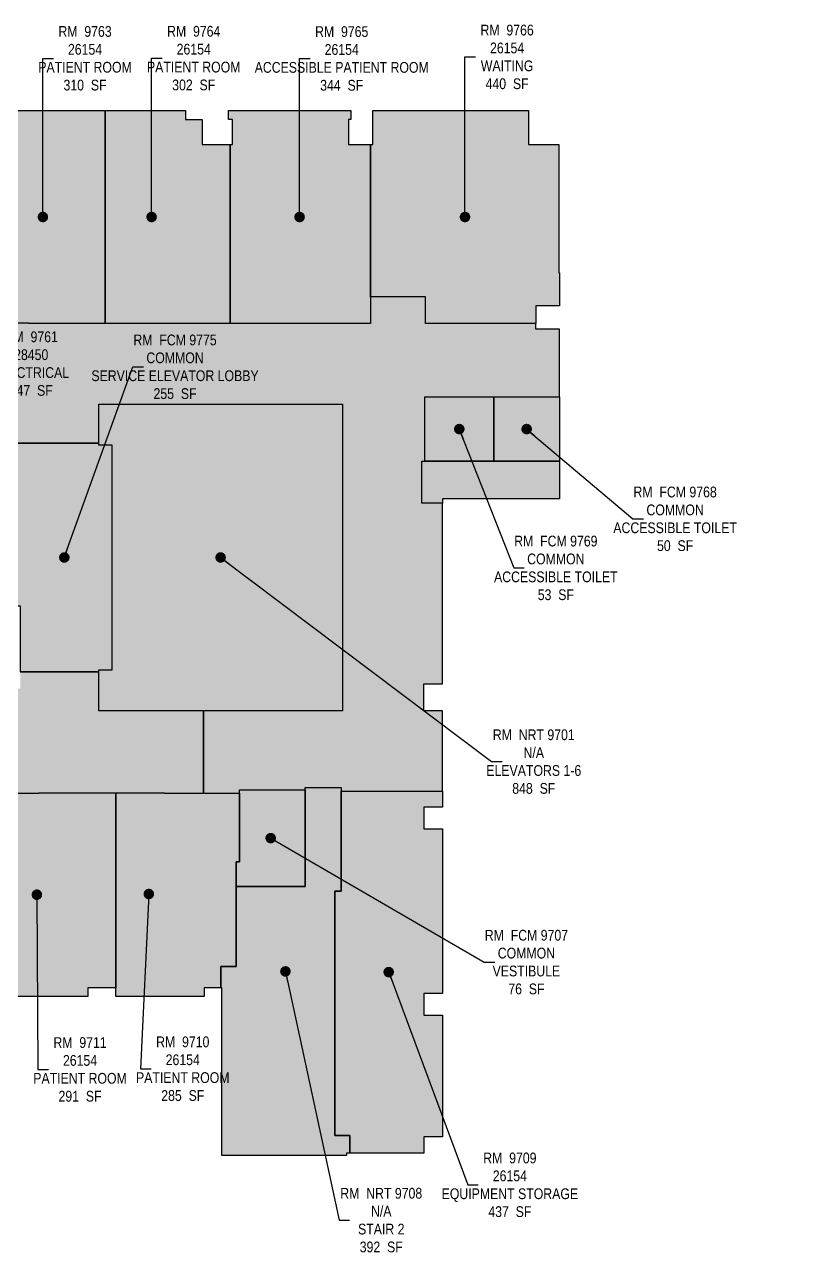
# Model space of a CAD drawing. Header units: inches. Extents: x -420 to 2594, y 2044 to 4362.
# Drawn here: x 1584 to 2594, y 2760 to 4362 of the extents above; entities that cross this region are included whole.
import ezdxf

# ---------------------------------------------------------------- set-up
doc = ezdxf.new("R2010")
doc.units = ezdxf.units.IN
doc.header["$LTSCALE"] = 96
doc.header["$MEASUREMENT"] = 0
for name, color, linetype in [('0-LABEL', 3, 'Continuous'), ('1-NRT', 200, 'Continuous'), ('1-NRT-PTN', 253, 'Continuous'), ('3-FCM', 190, 'Continuous'), ('3-FCM-PTN', 9, 'Continuous'), ('4-OCC', 6, 'Continuous'), ('4-OCC-PTN', 95, 'Continuous')]:
    doc.layers.add(name, color=color, linetype=linetype)
doc.styles.add('ArialN', font='ARIALN.TTF')
doc.dimstyles.new('AB-220', dxfattribs={"dimscale": 220, "dimtxt": 0.070312, "dimasz": 0.0625, "dimexe": 0.0625, "dimexo": 0.125, "dimgap": 0.1875, "dimtad": 0, "dimdec": 4, "dimrnd": 0.0625, "dimzin": 0, "dimdsep": 46, "dimlunit": 4, "dimtxsty": 'ArialN', "dimblk": 'ARCHTICK', "dimcen": 0.0625, "dimclrd": 256, "dimclre": 256, "dimclrt": 256, "dimadec": 0, "dimazin": 0, "dimtfac": 1, "dimtdec": 4, "dimtofl": 0, "dimtmove": 2, "dimatfit": 3, "dimldrblk": 'DOT', "dimfxl": 0, "dimfrac": 2, "dimtolj": 1, "dimtzin": 0, "dimlwd": -1, "dimlwe": -1, "dimarcsym": 0})

# ---------------------------------------------------------------- blocks, each defined once
blk = doc.blocks.new('_ArchTick')
at = {"color": 0, "linetype": 'ByBlock', "const_width": 0.15}
blk.add_lwpolyline([(-0.5, -0.5), (0.5, 0.5)], dxfattribs=at)
blk = doc.blocks.new('_Dot')
at = {"lineweight": -2}
blk.add_line((-0.5, 0), (-1, 0), dxfattribs=at)
at = {"const_width": 0.5}
blk.add_lwpolyline([(-0.25, 0, 1), (0.25, 0, 1)], format="xyb", close=True, dxfattribs=at)
blk = doc.blocks.new('tags09')
at = {"layer": '0-LABEL', "char_height": 14, "attachment_point": 5, "style": 'ArialN'}
for s, insert in [('{\\C3;RM  9763\\P26154\\PPATIENT ROOM\\P310  SF}', (1663.1, 4318.3)), ('{\\C3;RM  9764\\P26154\\PPATIENT ROOM\\P302  SF}', (1805, 4318.5)), ('{\\C3;RM  9765\\P26154\\PACCESSIBLE PATIENT ROOM\\P344  SF}', (1998.2, 4318.1)), ('{\\C3;RM  9766\\P26154\\PWAITING\\P440  SF}', (2214.1, 4320.1)), ('{\\C3;RM  9761\\P28450\\PELECTRICAL\\P247  SF}', (1592.9, 3919.9)), ('{\\C3;RM  FCM 9775\\PCOMMON\\PSERVICE ELEVATOR LOBBY\\P255  SF}', (1780.6, 3915.8)), ('{\\C3;RM  FCM 9768\\PCOMMON\\PACCESSIBLE TOILET\\P50  SF}', (2433.4, 3717.4)), ('{\\C3;RM  FCM 9769\\PCOMMON\\PACCESSIBLE TOILET\\P53  SF}', (2277.7, 3653.4)), ('{\\C3;RM  NRT 9701\\PN/A\\PELEVATORS 1-6\\P848  SF}', (2248.9, 3400.7)), ('{\\C3;RM  FCM 9707\\PCOMMON\\PVESTIBULE\\P76  SF}', (2239.3, 3139.1)), ('{\\C3;RM  9711\\P26154\\PPATIENT ROOM\\P291  SF}', (1656.6, 2999.1)), ('{\\C3;RM  9710\\P26154\\PPATIENT ROOM\\P285  SF}', (1790.7, 3000)), ('{\\C3;RM  9709\\P26154\\PEQUIPMENT STORAGE\\P437  SF}', (2217.7, 2848.5)), ('{\\C3;RM  NRT 9708\\PN/A\\PSTAIR 2\\P392  SF}', (2049.8, 2802.4))]:
    blk.add_mtext(s, dxfattribs=dict(at, insert=insert))
at = {"layer": '0-LABEL', "annotation_type": 0, "has_hookline": 1, "hookline_direction": 0}
for points, text_width in [([(1445.1, 4111.5), (1445.1, 4318.1), (1458.9, 4318.1)], 119.6), ([(1608.1, 4111.3), (1608.1, 4318.3), (1621.9, 4318.3)], 119.6), ([(1750, 4111.3), (1750, 4318.5), (1763.7, 4318.5)], 119.6), ([(1943.2, 4111.3), (1943.2, 4318.1), (1956.9, 4318.1)], 226), ([(2159.1, 4111.3), (2159.1, 4320.1), (2172.9, 4320.1)], 67.5), ([(1499.8, 3732.5), (1537.9, 3919.9), (1551.7, 3919.9)], 97), ([(1636.1, 3667.1), (1725.6, 3915.8), (1739.3, 3915.8)], 217.5), ([(2151.7, 3834.6), (2222.7, 3653.4), (2236.5, 3653.4)], 161), ([(2239.6, 3834.6), (2378.4, 3717.4), (2392.1, 3717.4)], 161), ([(1840.1, 3667.1), (2193.9, 3400.7), (2207.6, 3400.7)], 121.9), ([(1905.5, 3300.9), (2184.3, 3139.1), (2198, 3139.1)], 106.7), ([(1924.7, 3127), (1994.8, 2802.4), (2008.5, 2802.4)], 105)]:
    blk.add_leader(points, dimstyle='AB-220', override={"dimfxl": 0.0625}, dxfattribs=dict(at, text_width=text_width))
for points, text_width in [([(1459.2, 3227.1), (1461.4, 2999.5), (1475.1, 2999.5)], 119.6), ([(1600.3, 3227.1), (1601.6, 2999.1), (1615.4, 2999.1)], 119.6), ([(1746.4, 3228), (1735.7, 3000), (1749.4, 3000)], 119.6), ([(2059.5, 3126.1), (2162.7, 2848.5), (2176.4, 2848.5)], 176.1)]:
    blk.add_leader(points, dimstyle='AB-220', dxfattribs=dict(at, text_width=text_width))

msp = doc.modelspace()

# ---------------------------------------------------------------- hatches: boundary and pattern name
at = {"layer": '1-NRT-PTN'}
h = msp.add_hatch(color=256, dxfattribs=at)
h.dxf.hatch_style = 1
h.paths.add_polyline_path([(1999.1, 3867.1), (1999.1, 3467.1), (1681.2, 3467.1), (1681.2, 3520.5), (1698.6, 3520.5), (1698.6, 3813.7), (1681.2, 3813.7), (1681.2, 3867.1)])
h = msp.add_hatch(color=256, dxfattribs=at)
h.dxf.hatch_style = 1
h.paths.add_polyline_path([(2282.5, 3792.6), (2282.5, 3743.8), (2129.7, 3743.8), (2129.7, 3737.8), (2102.8, 3737.8), (2102.8, 3792.6)])
h = msp.add_hatch(color=256, dxfattribs=at)
h.dxf.hatch_style = 1
h.paths.add_polyline_path([(1997.6, 3367.1), (1997.6, 3231.6), (1989.2, 3231.6), (1989.2, 2913), (2009, 2913), (2009, 2890), (2004.3, 2890), (2004.3, 2886.8), (1841.8, 2886.8), (1841.8, 3105.7), (1840.5, 3105.7), (1840.5, 3133.2), (1860.5, 3133.2), (1860.5, 3237.7), (1950.6, 3237.7), (1950.6, 3367.1)])
at = {"layer": '3-FCM-PTN'}
h = msp.add_hatch(color=256, dxfattribs=at)
h.dxf.hatch_style = 1
edge = h.paths.add_edge_path()
edge.add_line((1118.3, 3474.3), (1076.5, 3474.3))
edge.add_line((1076.5, 3474.3), (1076.5, 3494.5))
edge.add_line((1076.5, 3494.5), (1093.6, 3522.1))
edge.add_line((1093.6, 3522.1), (1107.7, 3551.3))
edge.add_line((1107.7, 3551.3), (1124.3, 3604.1))
edge.add_arc((857.3, 3663.2), 273.4, 347.5196, 355.8217)
edge.add_line((1130, 3643.2), (1130, 3643.2))
edge.add_line((1130, 3643.2), (1129.1, 3643.3))
edge.add_line((1129.1, 3643.3), (1129.1, 3690.8))
edge.add_line((1129.1, 3690.8), (1130, 3690.9))
edge.add_arc((844.3, 3669.4), 286.5, 4.3007, 15.1537)
edge.add_arc((830.6, 3667.1), 300.4, 14.9027, 16.1646)
edge.add_line((1119.1, 3750.7), (1119.1, 3840))
edge.add_line((1119.1, 3840), (1143.2, 3840))
edge.add_line((1143.2, 3840), (1143.2, 3859.8))
edge.add_line((1143.2, 3859.8), (1223.1, 3859.8))
edge.add_line((1223.1, 3859.8), (1223.1, 3867.1))
edge.add_line((1223.1, 3867.1), (1359.3, 3867.1))
edge.add_line((1359.3, 3867.1), (1359.3, 3862.2))
edge.add_line((1359.3, 3862.2), (1421.3, 3862.2))
edge.add_line((1421.3, 3862.2), (1421.3, 3861))
edge.add_line((1421.3, 3861), (1499.8, 3861))
edge.add_line((1499.8, 3861), (1499.8, 3828))
edge.add_line((1499.8, 3828), (1573.7, 3828))
edge.add_line((1573.7, 3828), (1573.7, 3816.1))
edge.add_line((1573.7, 3816.1), (1681.2, 3816.1))
edge.add_line((1681.2, 3816.1), (1681.2, 3867.1))
edge.add_line((1681.2, 3867.1), (1999.1, 3867.1))
edge.add_line((1999.1, 3867.1), (1999.1, 3467.1))
edge.add_line((1999.1, 3467.1), (1817.8, 3467.1))
edge.add_line((1817.8, 3467.1), (1817.8, 3359.6))
edge.add_line((1817.8, 3359.6), (1864.8, 3359.6))
edge.add_line((1864.8, 3359.6), (1864.8, 3364))
edge.add_line((1864.8, 3364), (1950.6, 3364))
edge.add_line((1950.6, 3364), (1950.6, 3367.1))
edge.add_line((1950.6, 3367.1), (1997.6, 3367.1))
edge.add_line((1997.6, 3367.1), (1997.6, 3362.2))
edge.add_line((1997.6, 3362.2), (2129.7, 3362.2))
edge.add_line((2129.7, 3362.2), (2129.7, 3466.8))
edge.add_line((2129.7, 3466.8), (2105.3, 3466.8))
edge.add_line((2105.3, 3466.8), (2105.3, 3502.2))
edge.add_line((2105.3, 3502.2), (2129.7, 3502.2))
edge.add_line((2129.7, 3502.2), (2129.7, 3737.8))
edge.add_line((2129.7, 3737.8), (2102.8, 3737.8))
edge.add_line((2102.8, 3737.8), (2102.8, 3792.6))
edge.add_line((2102.8, 3792.6), (2106.6, 3792.6))
edge.add_line((2106.6, 3792.6), (2106.6, 3876.6))
edge.add_line((2106.6, 3876.6), (2282.5, 3876.6))
edge.add_line((2282.5, 3876.6), (2282.5, 3965.1))
edge.add_line((2282.5, 3965.1), (2251.7, 3965.1))
edge.add_line((2251.7, 3965.1), (2251.7, 3972.3))
edge.add_line((2251.7, 3972.3), (2107.7, 3972.3))
edge.add_line((2107.7, 3972.3), (2107.7, 4007))
edge.add_line((2107.7, 4007), (2035.8, 4007))
edge.add_line((2035.8, 4007), (2035.8, 3972.3))
edge.add_line((2035.8, 3972.3), (1626.2, 3972.3))
edge.add_line((1626.2, 3972.3), (1589.5, 3972.3))
edge.add_line((1589.5, 3972.3), (1589.5, 3972.6))
edge.add_line((1589.5, 3972.6), (1550, 3972.6))
edge.add_line((1550, 3972.6), (1550, 3998.1))
edge.add_line((1550, 3998.1), (1508.5, 3998.1))
edge.add_line((1508.5, 3998.1), (1508.5, 3972.6))
edge.add_line((1508.5, 3972.6), (1299.3, 3972.6))
edge.add_line((1299.3, 3972.6), (1224, 3972.6))
edge.add_line((1224, 3972.6), (1224, 4008.6))
edge.add_line((1224, 4008.6), (1177.3, 4008.6))
edge.add_line((1177.3, 4008.6), (1177.3, 3972.6))
edge.add_line((1177.3, 3972.6), (1137.8, 3972.6))
edge.add_line((1137.8, 3972.6), (1137.8, 3972.3))
edge.add_line((1137.8, 3972.3), (937.5, 3972.3))
edge.add_line((937.5, 3972.3), (937.5, 3972.6))
edge.add_line((937.5, 3972.6), (828.5, 3972.6))
edge.add_line((828.5, 3972.6), (796, 3966.8))
edge.add_line((796, 3966.8), (794.2, 3966.5))
edge.add_line((794.2, 3966.5), (794.4, 3965.4))
edge.add_line((794.4, 3965.4), (790.4, 3964.6))
edge.add_line((790.4, 3964.6), (739.9, 3954.5))
edge.add_line((739.9, 3954.5), (737, 3953.9))
edge.add_line((737, 3953.9), (734, 3953.2))
edge.add_line((734, 3953.2), (731, 3952.4))
edge.add_line((731, 3952.4), (727.7, 3951.4))
edge.add_line((727.7, 3951.4), (678.8, 3936.8))
edge.add_line((678.8, 3936.8), (674.8, 3935.6))
edge.add_line((674.8, 3935.6), (674.4, 3936.8))
edge.add_line((674.4, 3936.8), (670.8, 3936))
edge.add_line((670.8, 3936), (663.8, 3932.6))
edge.add_arc((-3126.9, 11874.6), 8800.2, 295.37872, 295.5149, ccw=False)
edge.add_line((644.9, 3923.6), (639, 3920.8))
edge.add_arc((898.8, 3296.6), 676.1, 112.5939, 115.9887)
edge.add_line((602.5, 3904.3), (651.6, 3803.3))
edge.add_arc((811.9, 3474.7), 365.6, 115.62, 116.0015, ccw=False)
edge.add_arc((896.6, 3301.1), 558.7, 110.3623, 115.7517, ccw=False)
edge.add_line((702.2, 3824.9), (701.7, 3826.1))
edge.add_line((701.7, 3826.1), (705.4, 3827.3))
edge.add_line((705.4, 3827.3), (742.5, 3839.3))
edge.add_line((742.5, 3839.3), (746.2, 3840.5))
edge.add_line((746.2, 3840.5), (750.7, 3840.4))
edge.add_arc((909.1, 3250.8), 610.6, 100.7421, 105.0366, ccw=False)
edge.add_line((795.3, 3850.6), (793.7, 3857.7))
edge.add_arc((829.2, 3664.7), 196.1, 43.5973, 100.4107, ccw=False)
edge.add_arc((829.3, 3664.9), 196, 28.9694, 43.591, ccw=False)
edge.add_arc((802.6, 3647.9), 227.6, 13.066, 29.4666, ccw=False)
edge.add_line((1024.3, 3699.3), (1026.9, 3666))
edge.add_line((1026.9, 3666), (1023.9, 3632.8))
edge.add_line((1023.9, 3632.8), (1015.3, 3600.5))
edge.add_line((1015.3, 3600.5), (1001.4, 3570.2))
edge.add_line((1001.4, 3570.2), (982.5, 3542.7))
edge.add_line((982.5, 3542.7), (959.3, 3518.8))
edge.add_line((959.3, 3518.8), (932.3, 3499.1))
edge.add_line((932.3, 3499.1), (902.4, 3484.3))
edge.add_line((902.4, 3484.3), (870, 3474.6))
edge.add_line((870, 3474.6), (870, 3477.8))
edge.add_line((870, 3477.8), (866.3, 3477.8))
edge.add_line((866.3, 3477.8), (866.3, 3359.8))
edge.add_line((866.3, 3359.8), (880.1, 3359.8))
edge.add_line((880.1, 3359.8), (880.1, 3353.2))
edge.add_line((880.1, 3353.2), (920.5, 3353.2))
edge.add_line((920.5, 3353.2), (920.5, 3359.8))
edge.add_line((920.5, 3359.8), (1156.2, 3359.8))
edge.add_line((1156.2, 3359.8), (1156.2, 3359.6))
edge.add_line((1156.2, 3359.6), (1191.2, 3359.6))
edge.add_line((1191.2, 3359.6), (1191.2, 3323.6))
edge.add_line((1191.2, 3323.6), (1237.8, 3323.6))
edge.add_line((1237.8, 3323.6), (1237.8, 3359.6))
edge.add_line((1237.8, 3359.6), (1277.3, 3359.6))
edge.add_line((1277.3, 3359.6), (1277.3, 3359.8))
edge.add_line((1277.3, 3359.8), (1477.4, 3359.8))
edge.add_line((1477.4, 3359.8), (1477.4, 3359.6))
edge.add_line((1477.4, 3359.6), (1516.9, 3359.6))
edge.add_line((1516.9, 3359.6), (1516.9, 3323.6))
edge.add_line((1516.9, 3323.6), (1563.5, 3323.6))
edge.add_line((1563.5, 3323.6), (1563.5, 3359.6))
edge.add_line((1563.5, 3359.6), (1603, 3359.6))
edge.add_line((1603, 3359.6), (1603, 3359.8))
edge.add_line((1603, 3359.8), (1817.8, 3359.6))
edge.add_line((1817.8, 3359.6), (1817.8, 3467.1))
edge.add_line((1817.8, 3467.1), (1681.2, 3467.1))
edge.add_line((1681.2, 3467.1), (1681.2, 3518))
edge.add_line((1681.2, 3518), (1578.6, 3518))
edge.add_line((1578.6, 3518), (1578.6, 3496.1))
edge.add_line((1578.6, 3496.1), (1530.1, 3496.1))
edge.add_line((1530.1, 3496.1), (1530.1, 3467.1))
edge.add_line((1530.1, 3467.1), (1499.1, 3467.1))
edge.add_line((1499.1, 3467.1), (1499.1, 3496.1))
edge.add_line((1499.1, 3496.1), (1403.3, 3496.1))
edge.add_line((1403.3, 3496.1), (1403.3, 3472.2))
edge.add_line((1403.3, 3472.2), (1339.3, 3472.2))
edge.add_line((1339.3, 3472.2), (1339.3, 3474.6))
edge.add_line((1339.3, 3474.6), (1216.5, 3474.6))
edge.add_line((1216.5, 3474.6), (1216.5, 3474.3))
edge.add_line((1216.5, 3474.3), (1142.8, 3474.3))
edge.add_line((1142.8, 3474.3), (1142.8, 3499.3))
edge.add_line((1142.8, 3499.3), (1118.3, 3499.3))
edge.add_line((1118.3, 3499.3), (1118.3, 3474.3))
h = msp.add_hatch(color=256, dxfattribs=at)
h.dxf.hatch_style = 1
h.paths.add_polyline_path([(2282.5, 3876.6), (2282.5, 3792.6), (2196.7, 3792.6), (2196.7, 3876.6)])
h.paths.add_polyline_path([(2196.7, 3876.6), (2196.7, 3792.6), (2106.6, 3792.6), (2106.6, 3876.6)])
h = msp.add_hatch(color=256, dxfattribs=at)
h.dxf.hatch_style = 1
h.paths.add_polyline_path([(1681.2, 3816.1), (1573.7, 3816.1), (1573.7, 3604.1), (1578.6, 3604.1), (1578.6, 3518), (1681.2, 3518), (1681.2, 3520.5), (1698.6, 3520.5), (1698.6, 3813.7), (1681.2, 3813.7)])
h = msp.add_hatch(color=256, dxfattribs=at)
h.dxf.hatch_style = 1
h.paths.add_polyline_path([(1950.6, 3364), (1950.6, 3237.7), (1860.5, 3237.7), (1860.5, 3270), (1864.8, 3270), (1864.8, 3364)])
at = {"layer": '4-OCC-PTN'}
h = msp.add_hatch(color=137, dxfattribs=at)
h.dxf.hatch_style = 1
h.paths.add_polyline_path([(1689.6, 4250.3), (1689.6, 3972.3), (1589.5, 3972.3), (1589.5, 3972.6), (1550, 3972.6), (1550, 3998.1), (1526.6, 3998.1), (1526.6, 4206), (1529.7, 4206), (1529.7, 4238.5), (1526.6, 4238.5), (1526.6, 4250.3)])
h = msp.add_hatch(color=137, dxfattribs=at)
h.dxf.hatch_style = 1
h.paths.add_polyline_path([(1852.6, 3972.3), (1689.6, 3972.3), (1689.6, 4250.3), (1794.1, 4250.3), (1794.1, 4238.6), (1816, 4238.6), (1816, 4206), (1852.6, 4206)])
h = msp.add_hatch(color=137, dxfattribs=at)
h.dxf.hatch_style = 1
h.paths.add_polyline_path([(2035.8, 4206), (2035.8, 3972.3), (1855.7, 3972.3), (1852.6, 3972.3), (1852.6, 4206), (1855.7, 4206), (1855.7, 4238.5), (1850.6, 4238.5), (1850.6, 4250.3), (2010.1, 4250.3), (2010.1, 4238.5), (2007, 4238.5), (2007, 4206)])
h = msp.add_hatch(color=137, dxfattribs=at)
h.dxf.hatch_style = 1
h.paths.add_polyline_path([(2281.6, 4205.7), (2281.6, 4038.6), (2282.5, 4038.6), (2282.5, 3995.5), (2251.7, 3995.5), (2251.7, 3972.3), (2107.7, 3972.3), (2107.7, 4007), (2035.8, 4007), (2035.8, 4206), (2038.8, 4206), (2038.8, 4250.3), (2242.1, 4250.3), (2242.1, 4205.7)])
h = msp.add_hatch(color=137, dxfattribs=at)
h.dxf.hatch_style = 1
h.paths.add_polyline_path([(1703.5, 3359.8), (1703.5, 3105.7), (1666.7, 3105.7), (1666.7, 3094.3), (1554.7, 3094.3), (1554.7, 3105.7), (1540.2, 3105.7), (1540.2, 3323.6), (1563.5, 3323.6), (1563.5, 3359.6), (1603, 3359.6), (1603, 3359.8), (1639.8, 3359.8)])
h = msp.add_hatch(color=137, dxfattribs=at)
h.dxf.hatch_style = 1
h.paths.add_polyline_path([(1864.8, 3359.6), (1864.8, 3270), (1860.5, 3270), (1860.5, 3133.2), (1840.5, 3133.2), (1840.5, 3105.7), (1818.8, 3105.7), (1818.8, 3094.3), (1703.5, 3094.3), (1703.5, 3359.8), (1767, 3359.8), (1767, 3359.6), (1808.2, 3359.6)])
h = msp.add_hatch(color=137, dxfattribs=at)
h.dxf.hatch_style = 1
h.paths.add_polyline_path([(2129.7, 3362.2), (2129.7, 3341.1), (2105.3, 3341.1), (2105.3, 3313.1), (2129.7, 3313.1), (2129.7, 3098.1), (2105.3, 3098.1), (2105.3, 3070.1), (2129.7, 3070.1), (2129.7, 2911.3), (2105.3, 2911.3), (2105.3, 2890), (2009, 2890), (2009, 2913), (1989.2, 2913), (1989.2, 3068.8), (1989.2, 3099.3), (1989.2, 3231.6), (1997.6, 3231.6), (1997.6, 3362.2)])

# ---------------------------------------------------------------- linework, layer by layer
at = {"layer": '1-NRT'}
for points in [[(1999.1, 3867.1), (1999.1, 3467.1), (1681.2, 3467.1), (1681.2, 3520.5), (1698.6, 3520.5), (1698.6, 3813.7), (1681.2, 3813.7), (1681.2, 3867.1)], [(2282.5, 3792.6), (2282.5, 3743.8), (2129.7, 3743.8), (2129.7, 3737.8), (2102.8, 3737.8), (2102.8, 3792.6)], [(1997.6, 3367.1), (1997.6, 3231.6), (1989.2, 3231.6), (1989.2, 2913), (2009, 2913), (2009, 2890), (2004.3, 2890), (2004.3, 2886.8), (1841.8, 2886.8), (1841.8, 3105.7), (1840.5, 3105.7), (1840.5, 3133.2), (1860.5, 3133.2), (1860.5, 3237.7), (1950.6, 3237.7), (1950.6, 3367.1)]]:
    msp.add_lwpolyline(points, close=True, dxfattribs=at)
at = {"layer": '3-FCM'}
for points in [[(1573.7, 3816.1), (1681.2, 3816.1), (1681.2, 3867.1), (1999.1, 3867.1), (1999.1, 3467.1), (1817.8, 3467.1), (1817.8, 3359.6), (1864.8, 3359.6), (1864.8, 3364), (1950.6, 3364), (1950.6, 3367.1), (1997.6, 3367.1), (1997.6, 3362.2), (2129.7, 3362.2), (2129.7, 3466.8), (2105.3, 3466.8), (2105.3, 3502.2), (2129.7, 3502.2), (2129.7, 3737.8), (2102.8, 3737.8), (2102.8, 3792.6), (2106.6, 3792.6), (2106.6, 3876.6), (2282.5, 3876.6), (2282.5, 3965.1), (2251.7, 3965.1), (2251.7, 3972.3), (2107.7, 3972.3), (2107.7, 4007), (2035.8, 4007), (2035.8, 3972.3), (1626.2, 3972.3), (1589.5, 3972.3), (1589.5, 3972.6), (1550, 3972.6)], [(1563.5, 3359.6), (1603, 3359.6), (1603, 3359.8), (1817.8, 3359.6), (1817.8, 3467.1), (1681.2, 3467.1), (1681.2, 3518), (1578.6, 3518)]]:
    msp.add_lwpolyline(points, dxfattribs=at)
for points in [[(2196.7, 3876.6), (2196.7, 3792.6), (2106.6, 3792.6), (2106.6, 3876.6)], [(2282.5, 3876.6), (2282.5, 3792.6), (2196.7, 3792.6), (2196.7, 3876.6)], [(1681.2, 3816.1), (1573.7, 3816.1), (1573.7, 3604.1), (1578.6, 3604.1), (1578.6, 3518), (1681.2, 3518), (1681.2, 3520.5), (1698.6, 3520.5), (1698.6, 3813.7), (1681.2, 3813.7)], [(1950.6, 3364), (1950.6, 3237.7), (1860.5, 3237.7), (1860.5, 3270), (1864.8, 3270), (1864.8, 3364)]]:
    msp.add_lwpolyline(points, close=True, dxfattribs=at)
at = {"layer": '4-OCC'}
for points in [[(1689.6, 4250.3), (1689.6, 3972.3), (1589.5, 3972.3), (1589.5, 3972.6), (1550, 3972.6), (1550, 3998.1), (1526.6, 3998.1), (1526.6, 4206), (1529.7, 4206), (1529.7, 4238.5), (1526.6, 4238.5), (1526.6, 4250.3)], [(1852.6, 3972.3), (1689.6, 3972.3), (1689.6, 4250.3), (1794.1, 4250.3), (1794.1, 4238.6), (1816, 4238.6), (1816, 4206), (1852.6, 4206)], [(2035.8, 4206), (2035.8, 3972.3), (1855.7, 3972.3), (1852.6, 3972.3), (1852.6, 4206), (1855.7, 4206), (1855.7, 4238.5), (1850.6, 4238.5), (1850.6, 4250.3), (2010.1, 4250.3), (2010.1, 4238.5), (2007, 4238.5), (2007, 4206)], [(2281.6, 4205.7), (2281.6, 4038.6), (2282.5, 4038.6), (2282.5, 3995.5), (2251.7, 3995.5), (2251.7, 3972.3), (2107.7, 3972.3), (2107.7, 4007), (2035.8, 4007), (2035.8, 4206), (2038.8, 4206), (2038.8, 4250.3), (2242.1, 4250.3), (2242.1, 4205.7)], [(1703.5, 3359.8), (1703.5, 3105.7), (1666.7, 3105.7), (1666.7, 3094.3), (1554.7, 3094.3), (1554.7, 3105.7), (1540.2, 3105.7), (1540.2, 3323.6), (1563.5, 3323.6), (1563.5, 3359.6), (1603, 3359.6), (1603, 3359.8), (1639.8, 3359.8)], [(1864.8, 3359.6), (1864.8, 3270), (1860.5, 3270), (1860.5, 3133.2), (1840.5, 3133.2), (1840.5, 3105.7), (1818.8, 3105.7), (1818.8, 3094.3), (1703.5, 3094.3), (1703.5, 3359.8), (1767, 3359.8), (1767, 3359.6), (1808.2, 3359.6)], [(2129.7, 3362.2), (2129.7, 3341.1), (2105.3, 3341.1), (2105.3, 3313.1), (2129.7, 3313.1), (2129.7, 3098.1), (2105.3, 3098.1), (2105.3, 3070.1), (2129.7, 3070.1), (2129.7, 2911.3), (2105.3, 2911.3), (2105.3, 2890), (2009, 2890), (2009, 2913), (1989.2, 2913), (1989.2, 3068.8), (1989.2, 3068.8), (1989.2, 3099.3), (1989.2, 3099.3), (1989.2, 3231.6), (1997.6, 3231.6), (1997.6, 3362.2)]]:
    msp.add_lwpolyline(points, close=True, dxfattribs=at)

# ---------------------------------------------------------------- block references
at = {"layer": '0-LABEL'}
msp.add_blockref('tags09', (0, 0), dxfattribs=at)

doc.saveas('drawing.dxf')
